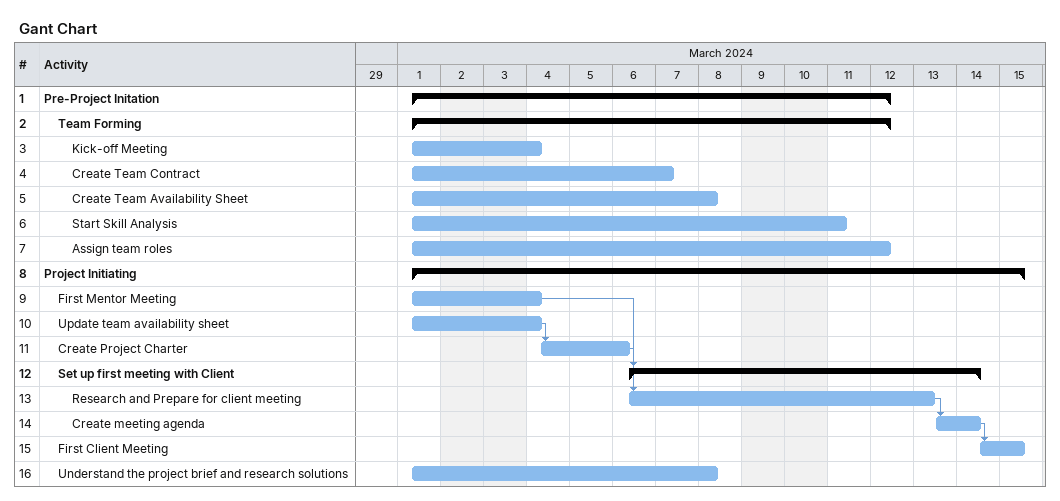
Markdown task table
Gant Chart

| ID | Level | Task | Start | Finish | Predecessors |
|---|---|---|---|---|---|
| 1 | 1 | **Pre-Project Initation** | 2024-03-01 | 2024-03-12 |  |
| 2 | 2 | **Team Forming** | 2024-03-01 | 2024-03-12 |  |
| 3 | 3 | Kick-off Meeting | 2024-03-01 | 2024-03-04 |  |
| 4 | 3 | Create Team Contract | 2024-03-01 | 2024-03-07 |  |
| 5 | 3 | Create Team Availability Sheet | 2024-03-01 | 2024-03-08 |  |
| 6 | 3 | Start Skill Analysis | 2024-03-01 | 2024-03-11 |  |
| 7 | 3 | Assign team roles | 2024-03-01 | 2024-03-12 |  |
| 8 | 1 | **Project Initiating** | 2024-03-01 | 2024-03-15 |  |
| 9 | 2 | First Mentor Meeting | 2024-03-01 | 2024-03-04 |  |
| 10 | 2 | Update team availability sheet | 2024-03-01 | 2024-03-04 |  |
| 11 | 2 | Create Project Charter | 2024-03-04 | 2024-03-06 | 10 |
| 12 | 2 | **Set up first meeting with Client** | 2024-03-06 | 2024-03-14 | 11 |
| 13 | 3 | Research and Prepare for client meeting | 2024-03-06 | 2024-03-13 | 9 |
| 14 | 3 | Create meeting agenda | 2024-03-13 | 2024-03-14 | 13 |
| 15 | 2 | First Client Meeting | 2024-03-14 | 2024-03-15 | 14 |
| 16 | 2 | Understand the project brief and research solutions | 2024-03-01 | 2024-03-08 |  |
